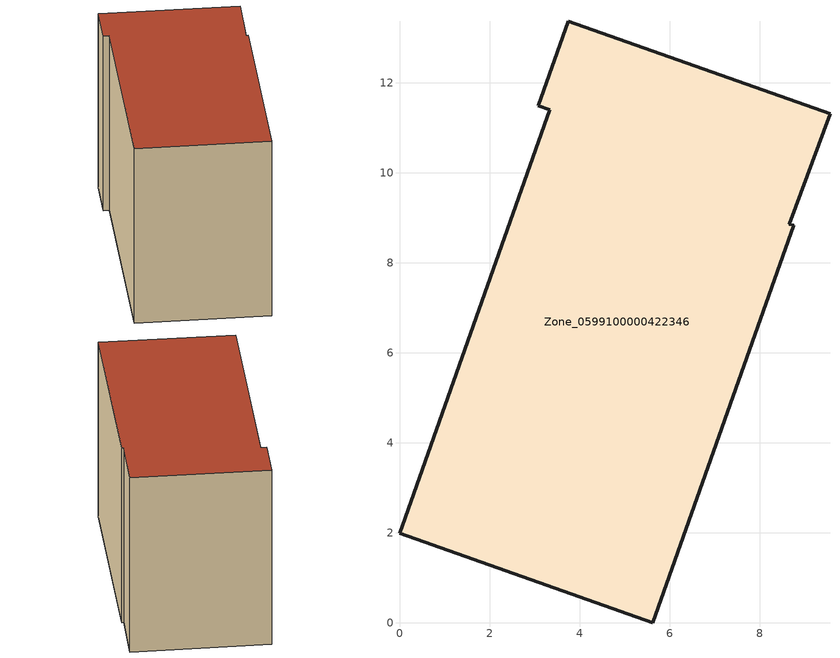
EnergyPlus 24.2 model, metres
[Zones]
Zone_0599100000422346
 floor ground (C_G): 9.57,11.31 8.66,8.86 8.76,8.83 5.63,0 0,2 3.34,11.4 3.08,11.49 3.75,13.37 z0.49
 wall outside (C_F): 9.57,11.31 3.75,13.37 3.08,11.49 3.34,11.4 0,2 5.63,0 8.76,8.83 8.66,8.86 9.57,11.31 z0.49:9.13
 roof outside (C_R): 8.66,8.86 9.57,11.31 3.75,13.37 3.08,11.49 3.34,11.4 0,2 5.63,0 8.76,8.83 z9.13
[BUILDING]
Pand.0599100000422346: North Axis=0; Terrain=City; Loads Convergence Tolerance Value=0.04; Temperature Convergence Tolerance Value=0.4; Solar Distribution=FullExterior; Maximum Number of Warmup Days=25; Minimum Number of Warmup Days=1
[Site:Location]
Rotterdam.The.Hague.AP_ZH_NLD Design_Conditions: Latitude=51.96; Longitude=4.45; Time Zone=1; Elevation=-4.5
[SITE:GROUNDTEMPERATURE:BUILDINGSURFACE]
18, 18, 18, 18, 18, 18, 18, 18, 18, 18, 18, 18
[MATERIAL] Thermal Absorptance=0.9; Solar Absorptance=0.7; Visible Absorptance=0.7
Name | Roughness | Thickness | Conductivity | Density | Specific Heat
G.TC.2006-2014 | MediumSmooth | 0.15 | 0.06 | 540 | 1210
F.TC.2006-2014 | Rough | 0.3 | 0.12 | 1920 | 840
R.TC.2006-2014 | MediumRough | 0.2 | 0.08 | 1500 | 1000
[CONSTRUCTION]
C_G: G.TC.2006-2014
C_F: F.TC.2006-2014
C_R: R.TC.2006-2014
[ZONE]
Zone_0599100000422346: Type=1; Multiplier=1; Ceiling Height=Autocalculate; Volume=Autocalculate; Floor Area=autocalculate; Part of Total Floor Area=Yes
[ZONEINFILTRATION:DESIGNFLOWRATE]
Infil_Zone_0599100000422346: Zone or ZoneList or Space or SpaceList=Zone_0599100000422346; Schedule=AlwaysOn; Design Flow Rate Calculation Method=Flow/Area; Flow Rate per Floor Area=0.0015; Constant Term Coefficient=1; Temperature Term Coefficient=0; Velocity Term Coefficient=0; Velocity Squared Term Coefficient=0
[HVACTEMPLATE:ZONE:IDEALLOADSAIRSYSTEM]
Zone_0599100000422346: Maximum Heating Supply Air Temperature=50; Minimum Cooling Supply Air Temperature=13; Maximum Heating Supply Air Humidity Ratio=0.0156; Minimum Cooling Supply Air Humidity Ratio=0.0077; Heating Limit=NoLimit; Cooling Limit=NoLimit; Dehumidification Control Type=ConstantSensibleHeatRatio; Cooling Sensible Heat Ratio=0.7; Dehumidification Setpoint=60; Humidification Control Type=None; Humidification Setpoint=30; Outdoor Air Method=None; Outdoor Air Flow Rate per Person=0.00944; Outdoor Air Flow Rate per Zone Floor Area=0; Outdoor Air Flow Rate per Zone=0; Demand Controlled Ventilation Type=None; Outdoor Air Economizer Type=NoEconomizer; Heat Recovery Type=None; Sensible Heat Recovery Effectiveness=0.7; Latent Heat Recovery Effectiveness=0.65
[ZONECONTROL:THERMOSTAT]
ThermostatControl_Zone_0599100000422346: Zone or ZoneList=Zone_0599100000422346; Control Type Schedule=DualSetpointControlType; Control 1=Thermostat_Zone_0599100000422346; Temperature Difference Between Cutout And Setpoint=0
[THERMOSTATSETPOINT:DUALSETPOINT]
Thermostat_Zone_0599100000422346: Heating Setpoint Temperature Schedule=HeatingSetpoint_Zone_0599100000422346; Cooling Setpoint Temperature Schedule=CoolingSetpoint_Zone_0599100000422346
[SCHEDULE:COMPACT]
HeatingSetpoint_Zone_0599100000422346: Through: 12/31, For: AllDays, Until: 24:00, 21
CoolingSetpoint_Zone_0599100000422346: Through: 12/31, For: AllDays, Until: 24:00, 24
DualSetpointControlType: Through: 12/31, For: AllDays, Until: 24:00, 4
AlwaysOn: Through: 12/31, For: AllDays, Until: 24:00, 1
